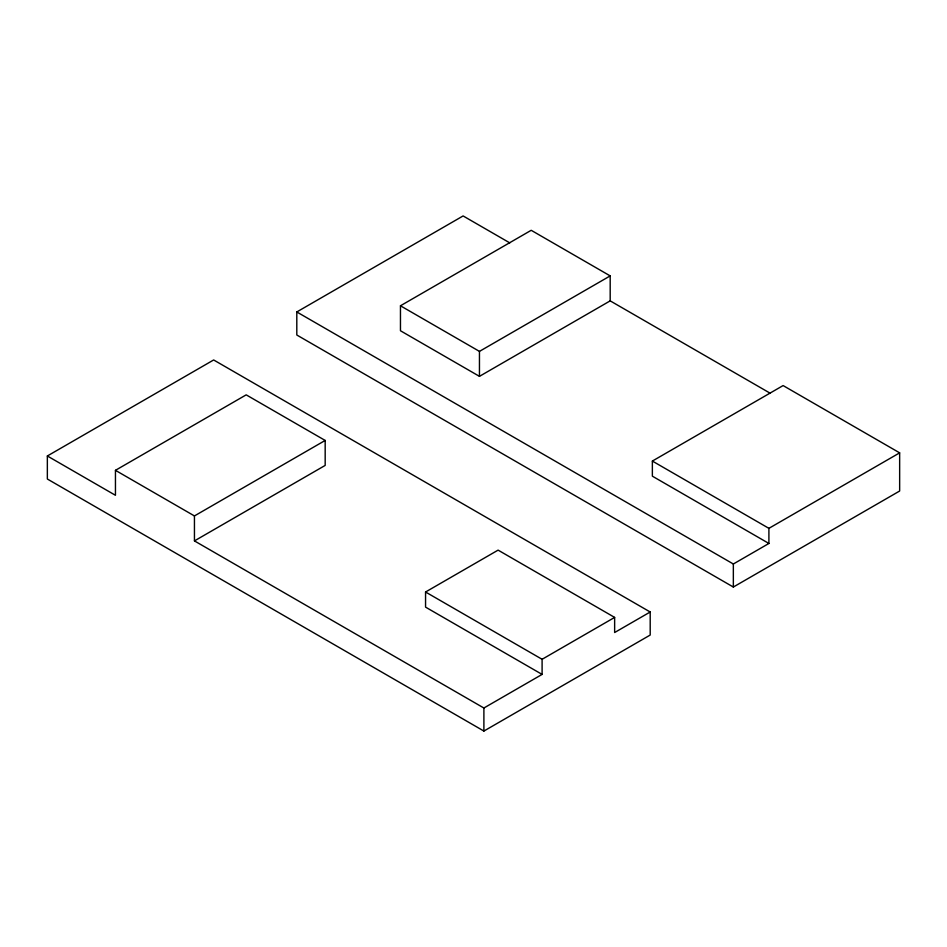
<?xml version="1.0" encoding="UTF-8"?>
<svg xmlns="http://www.w3.org/2000/svg" width="947" height="947" viewBox="0 0 947 947"><rect width="100%" height="100%" fill="white"/><g stroke="black" fill="none" stroke-linecap="round" stroke-linejoin="round"><path stroke-width="1.42" d="M47.35 455.981L213.655 359.967L650.198 611.999L650.198 635.046L483.893 731.06L47.35 479.016L47.35 455.981L115.451 495.293L115.451 470.328L246.196 394.852L325.176 440.45L325.176 465.415L194.443 540.903L194.443 515.937L325.176 440.45M899.65 452.855L768.905 528.343L768.905 543.46L652.365 476.175L652.365 461.059L783.11 385.571L899.65 452.855L899.65 491.02L733.345 587.033L296.802 335.001L296.802 311.954L463.107 215.94L509.77 242.882M610.188 300.862L479.454 376.35L400.463 330.752L400.463 305.786L531.208 230.299L610.188 275.897L610.188 300.862L770.302 393.301M400.463 305.786L479.454 351.384L610.188 275.897M425.558 592.005L542.098 659.29L542.098 674.406L425.558 607.122L425.558 592.005L498.098 550.124L614.639 617.408L614.639 632.525L650.198 611.999M542.098 659.29L614.639 617.408M194.443 540.903L483.893 708.013L542.098 674.406M296.802 311.954L733.345 563.998L768.905 543.46M652.365 461.059L768.905 528.343M115.451 470.328L194.443 515.937M733.345 563.998L733.345 587.033M483.893 708.013L483.893 731.06M479.454 351.384L479.454 376.35"/></g></svg>
